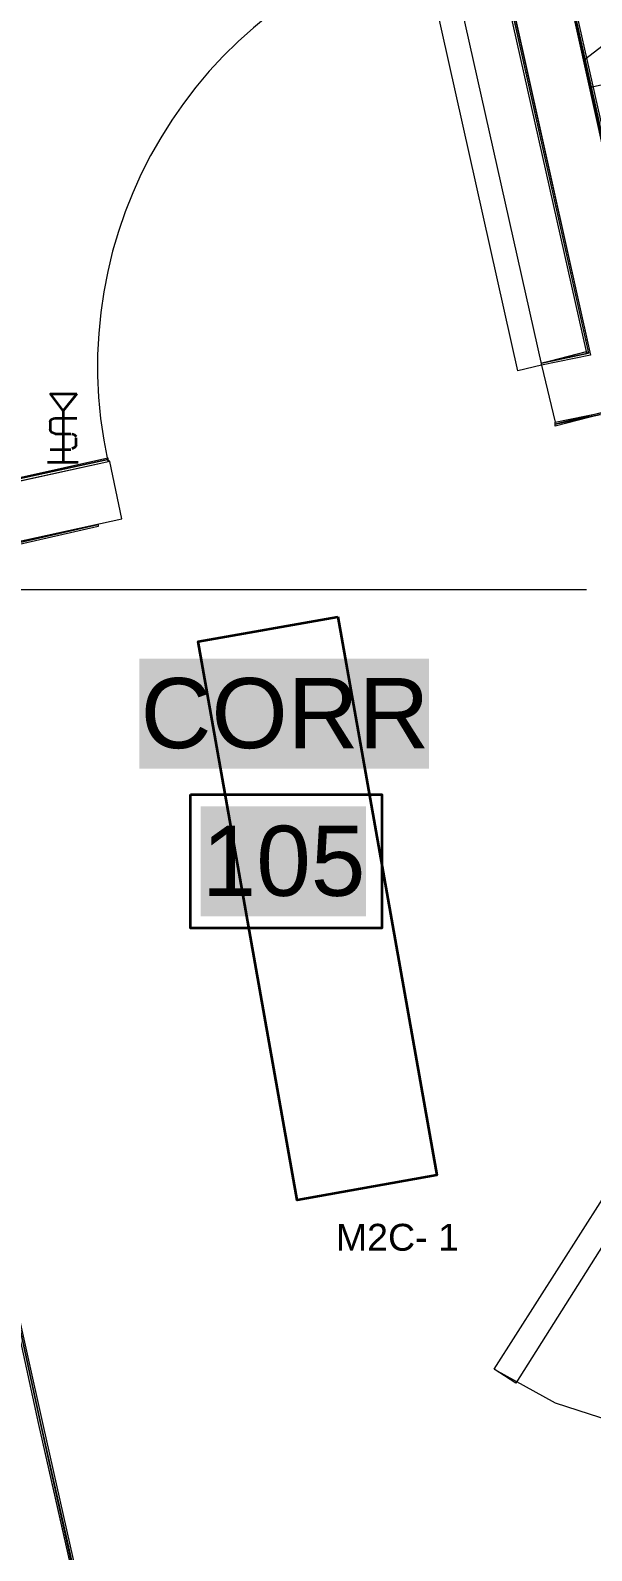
# Model space of a CAD drawing. Header units: inches. Extents: x 14.2 to 49.7, y 0.3 to 22.9.
# Drawn here: x 38.952 to 39.427, y 11.257 to 12.543 of the extents above; entities that cross this region are included whole.
import ezdxf

# ---------------------------------------------------------------- set-up
doc = ezdxf.new("R2010")
doc.units = ezdxf.units.IN
doc.header["$MEASUREMENT"] = 0
doc.layers.add('PDF2_Geometry', color=7, linetype='Continuous')
doc.layers.add('PDF_Text', color=7, linetype='Continuous')
doc.layers.add('PDF_Geometry', color=7, linetype='Continuous', true_color=0x777777)
doc.layers.add('PDF_Solid Fills', color=7, linetype='Continuous', true_color=0xffffff)
doc.styles.add('PDF Arial', font='arial.ttf')

msp = doc.modelspace()

# ---------------------------------------------------------------- linework, layer by layer
at = {"layer": 'PDF2_Geometry', "lineweight": 35}
for points in [[(38.9912, 12.2356), (38.9796, 12.2212), (38.969, 12.2356)], [(39.212, 12.0469), (39.2957, 11.5743), (39.1776, 11.5533), (39.0938, 12.0259)]]:
    msp.add_lwpolyline(points, close=True, dxfattribs=at)
for points in [[(38.9685, 12.2118), (38.9685, 12.2051)], [(38.9729, 12.2151), (38.9912, 12.2151)], [(38.9796, 12.2212), (38.9796, 12.1779)], [(38.9729, 12.2018), (38.9862, 12.2018)], [(38.9907, 12.1918), (38.9907, 12.1984)], [(38.9685, 12.1885), (38.9862, 12.1885)], [(38.9663, 12.1779), (38.9924, 12.1779)]]:
    msp.add_lwpolyline(points, dxfattribs=at)
for points in [[(38.9685, 12.2118), (38.969, 12.214), (38.9707, 12.2151), (38.9729, 12.2151)], [(38.9729, 12.2018), (38.9707, 12.2023), (38.969, 12.2034), (38.9685, 12.2057)], [(38.9868, 12.2018), (38.9885, 12.2018), (38.9896, 12.2007), (38.9907, 12.1996)], [(38.9907, 12.1923), (38.9901, 12.1907), (38.9885, 12.1896), (38.9868, 12.189)]]:
    msp.add_open_spline(points, degree=3, dxfattribs=at)
at = {"layer": 'PDF_Geometry', "lineweight": 18}
for points in [[(38.5408, 13.0366), (38.5491, 13.0049), (38.8358, 13.0683), (39.2274, 13.1549), (39.4257, 12.2683), (39.3841, 12.26), (39.3957, 12.2116), (39.4357, 12.22), (39.5457, 11.7266), (39.5941, 11.7366), (39.4841, 12.2316), (39.8807, 12.3199), (40.099, 11.335), (40.1524, 11.3467), (39.9274, 12.3549), (39.7691, 13.0649), (40.1307, 13.1449), (40.1157, 13.2149), (39.7541, 13.1332), (39.5707, 13.9649)], [(39.7491, 12.8849), (39.8657, 12.3666), (39.4724, 12.28), (39.2657, 13.2149), (39.2174, 13.2032), (38.8491, 13.1216), (38.7041, 13.7716), (39.0708, 13.8532), (39.0508, 13.9432), (38.6308, 13.8499), (38.6508, 13.7599), (38.6558, 13.7616), (38.8008, 13.1116), (38.5374, 13.0533), (38.5391, 13.0483)], [(37.8841, 12.9483), (38.1175, 11.9066), (38.1641, 11.9166), (38.7574, 12.0483), (38.7658, 12.0083), (38.8141, 12.0183), (38.8008, 12.08), (39.0291, 12.13), (39.0191, 12.1783), (38.7891, 12.1283), (38.7408, 12.1166), (38.1491, 11.985), (37.7975, 13.5699), (37.8291, 13.5782), (37.8091, 13.6682), (37.7175, 13.6482), (37.7375, 13.5566), (37.7491, 13.5599), (37.7491, 13.5582)]]:
    msp.add_lwpolyline(points, dxfattribs=at)
at = {"layer": 'PDF_Geometry', "lineweight": 9}
for points in [[(39.2641, 12.9916), (39.2891, 12.8833), (39.3091, 12.7916), (39.4257, 12.2683), (39.3841, 12.26), (39.3841, 12.2616), (39.4224, 12.2716), (39.4224, 12.27), (39.4241, 12.27), (39.3841, 12.2616)], [(39.3991, 12.6149), (39.4724, 12.28), (39.8657, 12.3666), (39.7491, 12.8849), (39.8641, 12.3683), (39.8624, 12.3683), (39.7474, 12.8833)], [(39.4007, 12.6166), (39.4757, 12.2833), (39.4741, 12.2816), (39.3991, 12.6166), (39.4741, 12.2816), (39.4757, 12.2833), (39.8624, 12.3683), (39.8641, 12.3683), (39.7491, 12.8849)], [(39.3074, 12.7916), (39.4241, 12.27), (39.4224, 12.27), (39.4224, 12.2716), (39.3074, 12.7833)], [(39.7757, 12.7899), (39.6374, 12.6833), (39.6357, 12.6049), (39.5607, 12.7033), (39.5591, 12.6249), (39.4207, 12.5183), (39.4341, 12.4549)], [(39.3091, 12.7833), (39.4241, 12.27)], [(39.5091, 12.5133), (39.4257, 12.4949)], [(39.3841, 12.2616), (39.4241, 12.27), (39.3841, 12.2616)], [(39.3841, 12.2616), (39.3841, 12.2616)], [(39.4341, 12.2183), (39.3957, 12.21)], [(38.9441, 12.165), (39.0174, 12.1816), (39.0174, 12.18), (39.0191, 12.1783), (38.9358, 12.16)], [(38.8141, 12.0183), (38.8158, 12.0183), (38.8174, 12.0183), (38.8041, 12.0783), (39.0091, 12.125), (39.0091, 12.1233), (38.8041, 12.0766), (38.8041, 12.0783), (39.0091, 12.125), (38.8024, 12.08), (38.8041, 12.0783)], [(38.9224, 12.07), (39.4224, 12.07)], [(39.0174, 11.105), (38.9591, 11.3633), (38.8958, 11.6533), (38.8974, 11.6533), (38.9608, 11.3633), (38.8974, 11.6533), (38.9624, 11.3633), (39.0024, 11.185), (39.0908, 11.205), (39.0908, 11.2033), (39.0908, 11.2017), (39.0008, 11.1817), (39.0908, 11.2017)], [(39.3441, 11.41), (39.3957, 11.3817), (39.4524, 11.3633), (39.5091, 11.3533), (39.5691, 11.3517), (39.6274, 11.36)], [(38.9991, 11.1833), (39.0908, 11.2033), (39.0008, 11.1833), (38.9608, 11.3633), (39.0191, 11.105), (39.0008, 11.1817)]]:
    msp.add_lwpolyline(points, dxfattribs=at)
at = {"layer": 'PDF_Geometry', "lineweight": 13}
for points in [[(39.3641, 12.255), (39.2824, 12.6216), (39.3024, 12.6249), (39.3841, 12.26)], [(39.3624, 11.3983), (39.3441, 11.41), (39.5457, 11.7266), (39.5624, 11.715)]]:
    msp.add_lwpolyline(points, close=True, dxfattribs=at)
at = {"layer": 'PDF_Geometry', "lineweight": 9}
for points in [[(39.3957, 12.2083), (39.3957, 12.21), (39.3957, 12.2116), (39.4357, 12.22), (39.3957, 12.21), (39.4341, 12.2183)], [(38.9408, 12.1633), (39.0174, 12.18)]]:
    msp.add_lwpolyline(points, close=True, dxfattribs=at)
at = {"layer": 'PDF_Geometry', "color": 7, "lineweight": 35}
msp.add_lwpolyline([(39.0874, 11.8966), (39.2491, 11.8966), (39.2491, 11.7833), (39.0874, 11.7833)], close=True, dxfattribs=at)
at = {"layer": 'PDF_Geometry', "lineweight": 18}
msp.add_lwpolyline([(38.9591, 11.3633), (38.8958, 11.6533), (38.8474, 11.6416), (38.9108, 11.3517), (38.9708, 11.0883), (39.0191, 11.0983)], close=True, dxfattribs=at)
at = {"layer": 'PDF_Geometry', "lineweight": 9}
msp.add_arc((39.3859, 12.2589), 0.3772, 105.9277, 192.335, dxfattribs=at)
at = {"layer": 'PDF_Solid Fills', "lineweight": 35, "transparency": 33554559}
for points in [[(39.0441, 11.9183), (39.2891, 11.9183), (39.0441, 12.0116), (39.2891, 12.0116)], [(39.0958, 11.7933), (39.2357, 11.7933), (39.0958, 11.8866), (39.2357, 11.8866)]]:
    msp.add_solid(points, dxfattribs=at)

# ---------------------------------------------------------------- texts
at = {"layer": 'PDF_Text', "attachment_point": 4, "style": 'PDF Arial'}
for s, insert, char_height in [('CORR', (39.0451, 11.965), 0.05939), ('105', (39.0968, 11.84), 0.05939), ('M2C- 1', (39.2102, 11.5216), 0.02276)]:
    msp.add_mtext(s, dxfattribs=dict(at, insert=insert, char_height=char_height))

doc.saveas('drawing.dxf')
